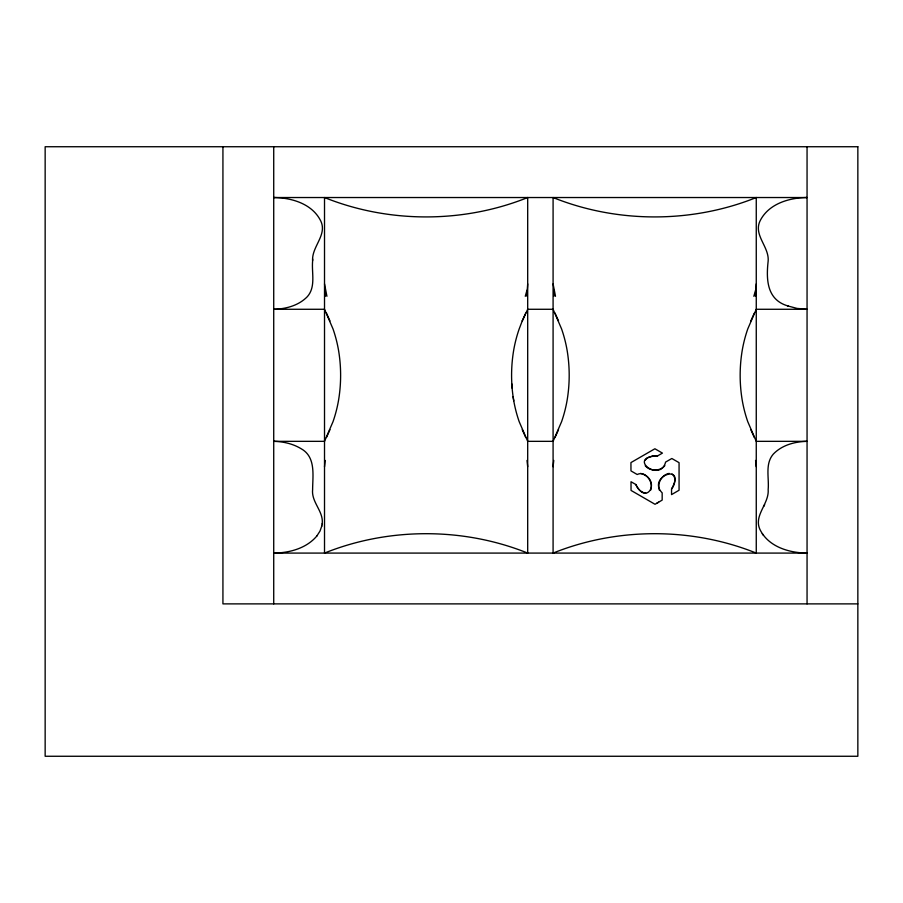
<?xml version="1.0" encoding="UTF-8"?>
<svg xmlns="http://www.w3.org/2000/svg" width="903" height="903" viewBox="0 0 903 903"><rect width="100%" height="100%" fill="white"/><g stroke="black" fill="none" stroke-linecap="round" stroke-linejoin="round"><path stroke-width="1.35" d="M526.788 296.195L527.691 283.881M755.36 296.195L756.262 283.881M312.641 260.527L312.698 259.037M322.157 524.045C323.94 511.403 311.219 502.384 312.619 489.595C312.698 475.509 316.027 457.065 301.23 448.78C292.944 443.745 283.35 441.567 273.722 441.341L324.516 441.341L333.026 421.656A135.281 135.281 0 0 0 338.433 400.921C341.345 384.012 341.345 366.595 338.433 349.698A135.303 135.303 0 0 0 333.026 328.963L324.516 309.277L273.722 309.277C285.935 308.995 298.701 305.598 307.415 296.579C316.016 286.725 311.512 272.785 312.619 261.023C311.445 246.271 328.59 234.34 320.001 219.542C311.095 203.378 291.048 197.701 273.722 197.531L807.056 197.531C789.73 197.701 769.706 203.378 760.777 219.542C752.188 234.34 769.333 246.271 768.16 261.023C766.015 279.986 766.94 300.135 788.387 306.083M324.516 466.738L325.204 460.44M553.087 466.738L553.776 460.44M316.863 535.964L320.001 531.077L321.829 525.907M321.773 526.212L322.213 523.729M650.566 490.329C654.032 482.8 645.634 470.181 637.202 474.504L630.971 470.892L630.937 462.584L654.889 448.768L662.43 453.103L657.621 455.88C625.926 456.929 660.262 483.398 665.601 462.076L671.832 458.498L679.067 462.663L679.067 490.227L671.55 494.618L671.55 489.02C686.709 461.873 646.413 476.818 662.17 492.857L662.17 500.104L655.025 504.292L631.05 490.431L631.016 481.739L635.847 484.516C646.808 506.922 662.091 479.448 640.645 473.386M525.275 296.308L526.991 290.19M753.847 296.308L755.563 290.19M522.239 320.937L519.18 328.963A135.303 135.303 0 0 0 513.773 349.698C510.861 366.595 510.861 384.023 513.773 400.921A135.303 135.303 0 0 0 519.18 421.656L527.691 441.341L553.087 441.341L561.598 421.656A135.281 135.281 0 0 0 567.005 400.921C569.917 384.012 569.917 366.595 567.005 349.698A135.303 135.303 0 0 0 561.598 328.963L553.087 309.277L527.691 309.277L522.239 320.937L525.76 313.115M787.608 305.88L796.988 308.408L807.056 309.277L756.262 309.277L747.752 328.963A135.303 135.303 0 0 0 742.345 349.698C739.433 366.595 739.433 384.023 742.345 400.921A135.303 135.303 0 0 0 747.752 421.656L756.262 441.341L807.056 441.341C794.843 441.623 782.077 445.021 773.363 454.04C764.762 463.894 769.266 477.834 768.16 489.595C769.333 504.348 752.188 516.279 760.777 531.077C769.683 547.241 789.73 552.918 807.056 553.087L273.722 553.087C289.502 552.941 306.693 548.335 317.1 535.693M326.446 437.503L329.967 429.681M555.018 437.503L558.539 429.681M750.811 320.937L754.332 313.115M763.735 506.448L764.638 504.664M671.55 489.02C674.338 485.453 675.918 480.486 674.078 476.152L672.046 474.041M645.193 460.135L647.462 457.832L652.835 455.834A15.667 15.667 0 0 1 656.312 455.722L657.621 455.88M664.845 465.621C660.228 471.49 649.923 471.524 645.227 465.734M656.82 503.242L658.603 502.192M669.202 473.386C661.843 474.572 656.752 483.5 659.495 490.431M857.85 603.881L222.928 603.881L222.928 146.737M645.735 493.151C641.062 492.575 637.518 488.726 635.847 484.516M762.29 533.707L763.486 535.4M750.811 429.681L754.332 437.503M555.018 313.115L558.539 320.937M522.239 429.681L525.76 437.503M326.446 313.115L329.967 320.937M553.087 283.881L555.503 296.308M324.516 283.881L326.931 296.308M513.096 396.688L513.773 400.921M755.574 460.44L756.262 466.738M527.002 460.44L527.691 466.738M511.82 383.888L512.114 388.166M553.787 290.19L553.99 296.195M325.215 290.19L325.419 296.195M807.056 146.737L807.056 603.881M273.722 146.737L273.722 603.881M527.691 197.531C463.465 223.38 388.741 223.38 324.516 197.531L324.516 553.087C388.741 527.239 463.465 527.239 527.691 553.087L527.691 197.531M756.262 197.531C692.037 223.38 617.313 223.38 553.087 197.531L553.087 553.087C617.313 527.239 692.037 527.239 756.262 553.087L756.262 197.531M857.85 146.737L45.15 146.737L45.15 756.262L857.85 756.262L857.85 146.737"/></g></svg>
